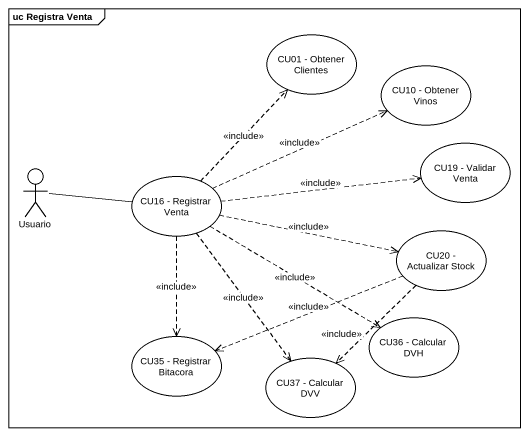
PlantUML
@startuml
mainframe uc Registra Venta
usecase "CU01 - Obtener Clientes" as CU01_Obtener_Clientes
usecase "CU10 - Obtener Vinos" as CU10_Obtener_Vinos
usecase "CU19 - Validar Venta" as CU19_Validar_Venta
actor Usuario
usecase "CU16 - Registrar Venta" as CU16_Registrar_Venta
usecase "CU20 - Actualizar Stock" as CU20_Actualizar_Stock
usecase "CU35 - Registrar Bitacora" as CU35_Registrar_Bitacora
usecase "CU36 - Calcular DVH" as CU36_Calcular_DVH
usecase "CU37 - Calcular DVV" as CU37_Calcular_DVV
Usuario -right- CU16_Registrar_Venta
CU16_Registrar_Venta .up.> CU01_Obtener_Clientes : <<include>>
CU16_Registrar_Venta .right.> CU10_Obtener_Vinos : <<include>>
CU16_Registrar_Venta .right.> CU19_Validar_Venta : <<include>>
CU16_Registrar_Venta .right.> CU20_Actualizar_Stock : <<include>>
CU16_Registrar_Venta ..> CU35_Registrar_Bitacora : <<include>>
CU16_Registrar_Venta .right.> CU36_Calcular_DVH : <<include>>
CU16_Registrar_Venta ..> CU37_Calcular_DVV : <<include>>
CU20_Actualizar_Stock .left.> CU35_Registrar_Bitacora : <<include>>
CU20_Actualizar_Stock ..> CU37_Calcular_DVV : <<include>>
@enduml
